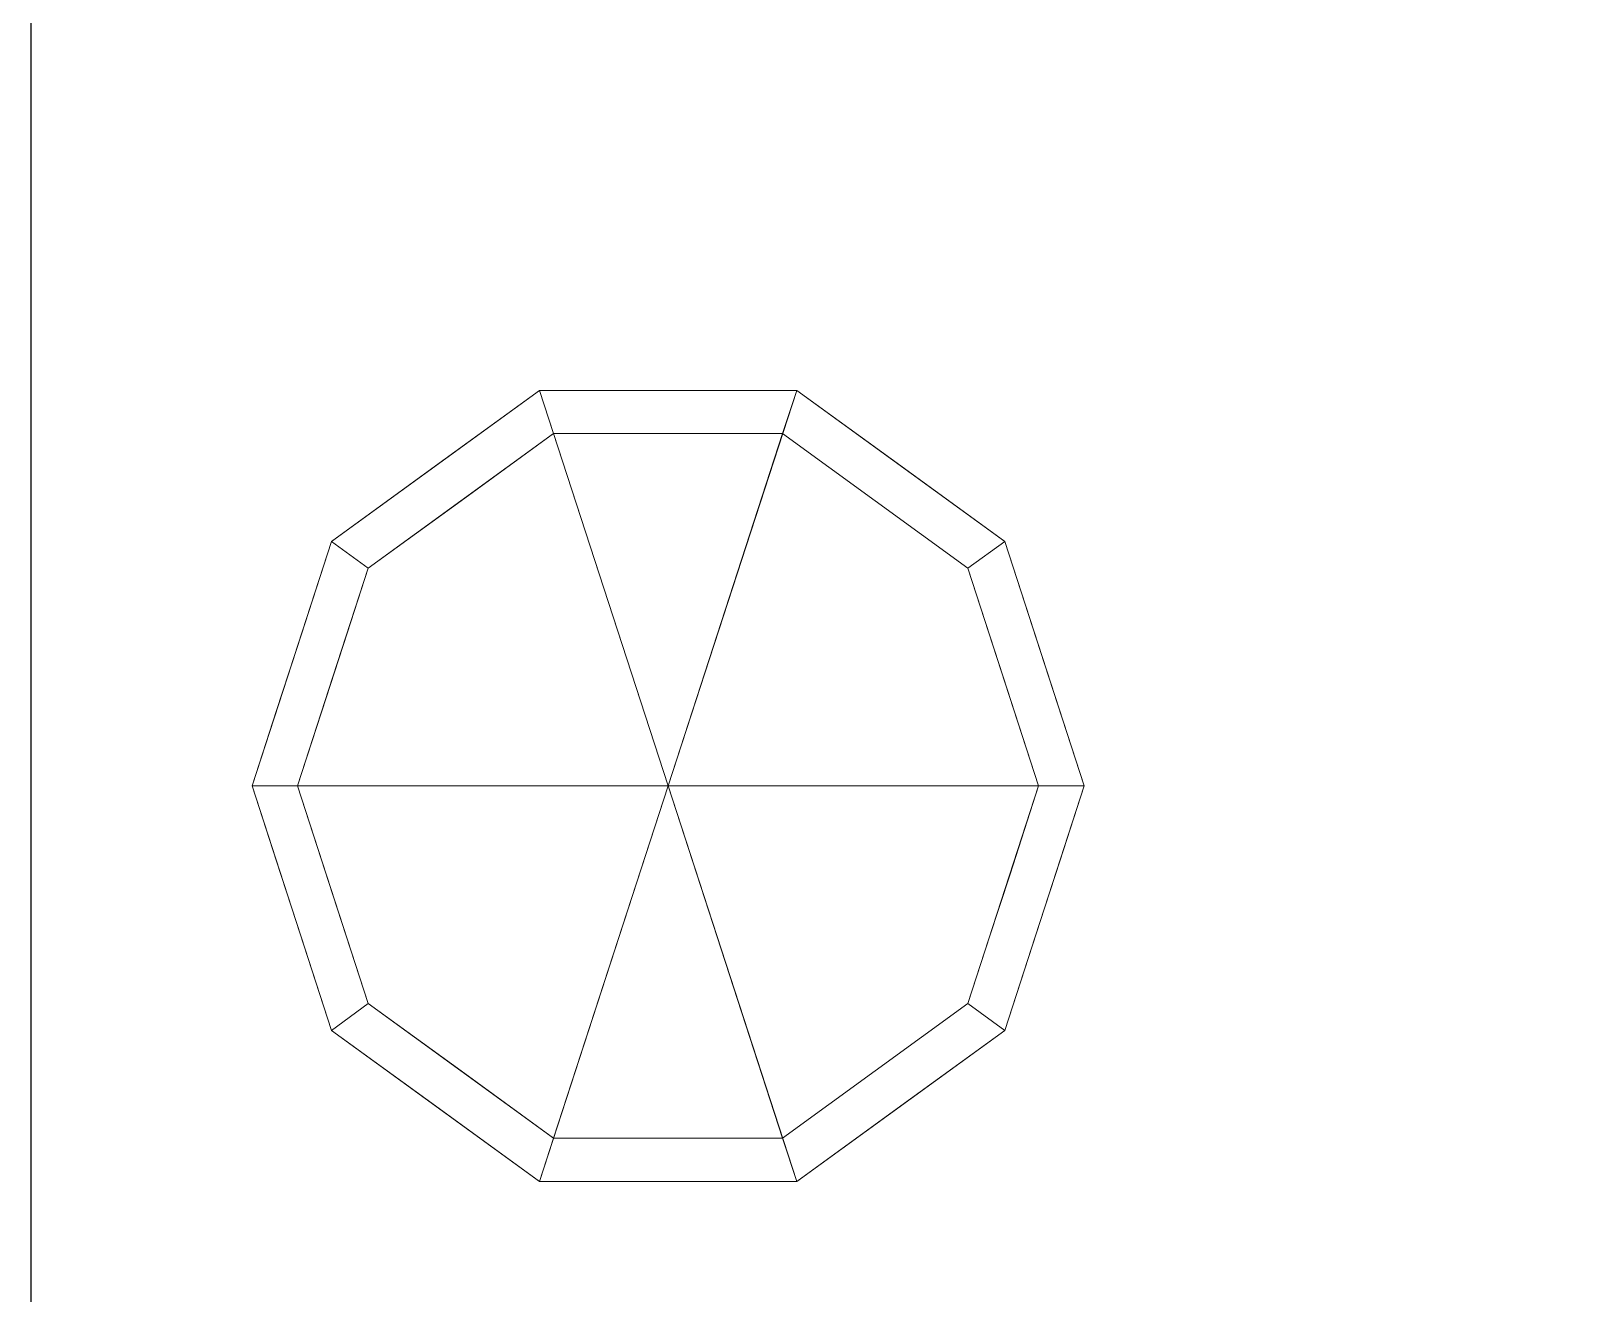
# Model space of a CAD drawing. Extents: x -1 to 863, y -1453 to 11.
# Drawn here: x 50 to 169.5, y -679.1 to -581.9 of the extents above; entities that cross this region are included whole.
import ezdxf

# ---------------------------------------------------------------- set-up
doc = ezdxf.new("R2010")
doc.units = 0
doc.layers.add('IQ_200_2D', color=1, linetype='Continuous')
doc.layers.add('IQ_200_3D', color=1, linetype='Continuous')

msp = doc.modelspace()

# ---------------------------------------------------------------- linework, layer by layer
at = {"layer": 'IQ_200_2D', "transparency": 33554687}
msp.add_line((50, -760), (50, 0), dxfattribs=at)

# ---------------------------------------------------------------- meshes
at = {"layer": 'IQ_200_3D', "lineweight": 9, "transparency": 33554687}
mesh = msp.add_polyface(dxfattribs=at)
corners = [(812, -760, 1604), (50, -760, 1604), (50, 0, 1604), (812, 0, 1604)]
mesh.append_faces([[corners[k] for k in face] for face in [(0, 1, 2, 3)]])
mesh = msp.add_polyface(dxfattribs=at)
corners = [(50, 0, 1644), (50, -760, 1644), (812, -760, 1644), (812, 0, 1644)]
mesh.append_faces([[corners[k] for k in face] for face in [(0, 1, 2, 3)]])
mesh = msp.add_polyface(dxfattribs=at)
corners = [(50, 0, 1644), (50, 0, 1604), (50, -760, 1604), (50, -760, 1644)]
mesh.append_faces([[corners[k] for k in face] for face in [(0, 1, 2, 3)]])
mesh = msp.add_polyface(dxfattribs=at)
corners = [(812, -695, 153), (50, -695, 153), (50, -52, 153), (812, -52, 153)]
mesh.append_faces([[corners[k] for k in face] for face in [(0, 1, 2, 3)]])
mesh = msp.add_polyface(dxfattribs=at)
corners = [(50, -52, 1604), (50, -695, 1604), (812, -695, 1604), (812, -52, 1604)]
mesh.append_faces([[corners[k] for k in face] for face in [(0, 1, 2, 3)]])
mesh = msp.add_polyface(dxfattribs=at)
corners = [(50, -695, 153), (50, -695, 1604), (50, -52, 1604), (50, -52, 153)]
mesh.append_faces([[corners[k] for k in face] for face in [(0, 1, 2, 3)]])
mesh = msp.add_polyface(dxfattribs=at)
corners = [(99, -640, 153), (131, -640, 153), (124.89, -621.19, 153), (108.89, -609.57, 153), (89.11, -609.57, 153), (73.11, -621.19, 153), (67, -640, 153)]
mesh.append_faces([[corners[k] for k in face] for face in [(0, 4, 5, 6)]], dxfattribs={"vtx0": -1})
mesh.append_faces([[corners[k] for k in face] for face in [(0, 3, 4)]], dxfattribs={"vtx0": -1, "vtx2": -1})
mesh.append_faces([[corners[k] for k in face] for face in [(0, 1, 2, 3)]], dxfattribs={"vtx3": -1})
mesh = msp.add_polyface(dxfattribs=at)
corners = [(67, -640, 153), (73.11, -621.19, 153), (89.11, -609.57, 153), (108.89, -609.57, 153), (124.89, -621.19, 153), (131, -640, 153), (131, -640, 64), (124.89, -621.19, 64), (108.89, -609.57, 64), (89.11, -609.57, 64), (73.11, -621.19, 64), (67, -640, 64), (116.89, -615.38, 153), (116.89, -615.38, 64), (127.94, -630.6, 153), (127.94, -630.6, 64), (99, -609.57, 153), (99, -609.57, 64), (81.11, -615.38, 64), (81.11, -615.38, 153), (70.77, -628.4, 64), (70.06, -630.6, 153), (68.88, -634.2, 64)]
mesh.append_faces([[corners[k] for k in face] for face in [(15, 14, 5, 6)]], dxfattribs={"vtx0": -1})
mesh.append_faces([[corners[k] for k in face] for face in [(1, 20, 21), (21, 22, 0), (20, 1, 10)]], dxfattribs={"vtx0": -1, "vtx1": -1})
mesh.append_faces([[corners[k] for k in face] for face in [(14, 15, 7, 4), (21, 20, 22)]], dxfattribs={"vtx0": -1, "vtx2": -1})
mesh.append_faces([[corners[k] for k in face] for face in [(3, 12, 13, 8), (7, 13, 12, 4), (18, 10, 1, 19), (17, 9, 2, 16), (9, 18, 19, 2), (16, 3, 8, 17)]], dxfattribs={"vtx1": -1, "vtx3": -1})
mesh.append_faces([[corners[k] for k in face] for face in [(22, 11, 0)]], dxfattribs={"vtx2": -1})
mesh = msp.add_polyface(dxfattribs=at)
corners = [(67, -640, 64), (73.11, -621.19, 64), (89.11, -609.57, 64), (108.89, -609.57, 64), (124.89, -621.19, 64), (131, -640, 64), (127.5, -640, 64), (122.06, -623.25, 64), (107.81, -612.89, 64), (90.19, -612.89, 64), (75.94, -623.25, 64), (70.5, -640, 64)]
mesh.append_faces([[corners[k] for k in face] for face in [(10, 1, 2, 9)]], dxfattribs={"vtx0": -1, "vtx2": -1})
mesh.append_faces([[corners[k] for k in face] for face in [(6, 7, 4, 5)]], dxfattribs={"vtx1": -1})
mesh.append_faces([[corners[k] for k in face] for face in [(8, 9, 2, 3), (7, 8, 3, 4)]], dxfattribs={"vtx1": -1, "vtx3": -1})
mesh.append_faces([[corners[k] for k in face] for face in [(11, 0, 1, 10)]], dxfattribs={"vtx2": -1})
mesh = msp.add_polyface(dxfattribs=at)
corners = [(70.5, -640, 64), (75.94, -623.25, 64), (90.19, -612.89, 64), (107.81, -612.89, 64), (122.06, -623.25, 64), (127.5, -640, 64), (127.5, -640, 0), (122.06, -623.25, 0), (107.81, -612.89, 0), (90.19, -612.89, 0), (75.94, -623.25, 0), (70.5, -640, 0), (114.93, -618.07, 64), (114.93, -618.07, 0), (124.78, -631.62, 64), (124.78, -631.62, 0), (99, -612.89, 64), (99, -612.89, 0), (83.07, -618.07, 0), (83.07, -618.07, 64), (72.7, -633.22, 0), (73.22, -631.62, 64), (74.32, -628.24, 0)]
mesh.append_faces([[corners[k] for k in face] for face in [(1, 22, 21), (22, 1, 10)]], dxfattribs={"vtx0": -1, "vtx1": -1})
mesh.append_faces([[corners[k] for k in face] for face in [(7, 4, 14, 15), (20, 0, 21)]], dxfattribs={"vtx0": -1, "vtx2": -1})
mesh.append_faces([[corners[k] for k in face] for face in [(22, 20, 21)]], dxfattribs={"vtx1": -1, "vtx2": -1})
mesh.append_faces([[corners[k] for k in face] for face in [(12, 4, 7, 13), (13, 8, 3, 12), (16, 3, 8, 17), (17, 9, 2, 16), (18, 10, 1, 19), (19, 2, 9, 18)]], dxfattribs={"vtx1": -1, "vtx3": -1})
mesh.append_faces([[corners[k] for k in face] for face in [(5, 6, 15, 14), (20, 11, 0)]], dxfattribs={"vtx2": -1})
mesh = msp.add_polyface(dxfattribs=at)
corners = [(70.5, -640, 0), (75.94, -623.25, 0), (90.19, -612.89, 0), (107.81, -612.89, 0), (122.06, -623.25, 0), (127.5, -640, 0), (99, -640, 0)]
mesh.append_faces([[corners[k] for k in face] for face in [(1, 2, 6, 0)]], dxfattribs={"vtx1": -1})
mesh.append_faces([[corners[k] for k in face] for face in [(2, 3, 6)]], dxfattribs={"vtx1": -1, "vtx2": -1})
mesh.append_faces([[corners[k] for k in face] for face in [(4, 5, 6, 3)]], dxfattribs={"vtx2": -1})
mesh = msp.add_polyface(dxfattribs=at)
corners = [(99, -640, 153), (67, -640, 153), (73.11, -658.81, 153), (89.11, -670.43, 153), (108.89, -670.43, 153), (124.89, -658.81, 153), (131, -640, 153)]
mesh.append_faces([[corners[k] for k in face] for face in [(0, 4, 5, 6)]], dxfattribs={"vtx0": -1})
mesh.append_faces([[corners[k] for k in face] for face in [(4, 0, 3)]], dxfattribs={"vtx0": -1, "vtx1": -1})
mesh.append_faces([[corners[k] for k in face] for face in [(0, 1, 2, 3)]], dxfattribs={"vtx3": -1})
mesh = msp.add_polyface(dxfattribs=at)
corners = [(131, -640, 153), (124.89, -658.81, 153), (108.89, -670.43, 153), (89.11, -670.43, 153), (73.11, -658.81, 153), (67, -640, 153), (67, -640, 64), (73.11, -658.81, 64), (89.11, -670.43, 64), (108.89, -670.43, 64), (124.89, -658.81, 64), (131, -640, 64), (70.77, -651.6, 153), (70.06, -649.4, 64), (81.11, -664.62, 64), (81.11, -664.62, 153), (99, -670.43, 153), (99, -670.43, 64), (116.89, -664.62, 64), (116.89, -664.62, 153), (127.23, -651.6, 64), (127.94, -649.4, 153), (68.88, -645.8, 153), (129.12, -645.8, 64)]
mesh.append_faces([[corners[k] for k in face] for face in [(7, 12, 13), (21, 23, 0), (1, 20, 21), (20, 1, 10)]], dxfattribs={"vtx0": -1, "vtx1": -1})
mesh.append_faces([[corners[k] for k in face] for face in [(13, 12, 22), (7, 4, 12), (21, 20, 23)]], dxfattribs={"vtx0": -1, "vtx2": -1})
mesh.append_faces([[corners[k] for k in face] for face in [(6, 13, 22)]], dxfattribs={"vtx1": -1, "vtx2": -1})
mesh.append_faces([[corners[k] for k in face] for face in [(15, 4, 7, 14), (3, 15, 14, 8), (17, 9, 2, 16), (19, 2, 9, 18), (18, 10, 1, 19), (16, 3, 8, 17)]], dxfattribs={"vtx1": -1, "vtx3": -1})
mesh.append_faces([[corners[k] for k in face] for face in [(22, 5, 6), (23, 11, 0)]], dxfattribs={"vtx2": -1})
mesh = msp.add_polyface(dxfattribs=at)
corners = [(131, -640, 64), (124.89, -658.81, 64), (108.89, -670.43, 64), (89.11, -670.43, 64), (73.11, -658.81, 64), (67, -640, 64), (70.5, -640, 64), (75.94, -656.75, 64), (90.19, -667.11, 64), (107.81, -667.11, 64), (122.06, -656.75, 64), (127.5, -640, 64)]
mesh.append_faces([[corners[k] for k in face] for face in [(1, 10, 11, 0)]], dxfattribs={"vtx0": -1})
mesh.append_faces([[corners[k] for k in face] for face in [(3, 8, 9, 2), (2, 9, 10, 1)]], dxfattribs={"vtx0": -1, "vtx2": -1})
mesh.append_faces([[corners[k] for k in face] for face in [(3, 4, 7, 8)]], dxfattribs={"vtx1": -1, "vtx3": -1})
mesh.append_faces([[corners[k] for k in face] for face in [(4, 5, 6, 7)]], dxfattribs={"vtx3": -1})
mesh = msp.add_polyface(dxfattribs=at)
corners = [(127.5, -640, 64), (122.06, -656.75, 64), (107.81, -667.11, 64), (90.19, -667.11, 64), (75.94, -656.75, 64), (70.5, -640, 64), (70.5, -640, 0), (75.94, -656.75, 0), (90.19, -667.11, 0), (107.81, -667.11, 0), (122.06, -656.75, 0), (127.5, -640, 0), (72.7, -646.78, 64), (73.22, -648.38, 0), (83.07, -661.93, 0), (83.07, -661.93, 64), (99, -667.11, 64), (99, -667.11, 0), (114.93, -661.93, 0), (114.93, -661.93, 64), (125.3, -646.78, 0), (124.78, -648.38, 64), (74.32, -651.76, 64), (123.68, -651.76, 0)]
mesh.append_faces([[corners[k] for k in face] for face in [(6, 12, 5)]], dxfattribs={"vtx0": -1})
mesh.append_faces([[corners[k] for k in face] for face in [(23, 1, 10), (22, 7, 4), (7, 22, 13), (1, 23, 21)]], dxfattribs={"vtx0": -1, "vtx1": -1})
mesh.append_faces([[corners[k] for k in face] for face in [(12, 6, 13), (20, 0, 21)]], dxfattribs={"vtx0": -1, "vtx2": -1})
mesh.append_faces([[corners[k] for k in face] for face in [(22, 12, 13), (23, 20, 21)]], dxfattribs={"vtx1": -1, "vtx2": -1})
mesh.append_faces([[corners[k] for k in face] for face in [(15, 4, 7, 14), (3, 15, 14, 8), (17, 9, 2, 16), (19, 2, 9, 18), (18, 10, 1, 19), (16, 3, 8, 17)]], dxfattribs={"vtx1": -1, "vtx3": -1})
mesh.append_faces([[corners[k] for k in face] for face in [(20, 11, 0)]], dxfattribs={"vtx2": -1})
mesh = msp.add_polyface(dxfattribs=at)
corners = [(127.5, -640, 0), (122.06, -656.75, 0), (107.81, -667.11, 0), (90.19, -667.11, 0), (75.94, -656.75, 0), (70.5, -640, 0), (99, -640, 0)]
mesh.append_faces([[corners[k] for k in face] for face in [(3, 6, 2)]], dxfattribs={"vtx0": -1, "vtx1": -1})
mesh.append_faces([[corners[k] for k in face] for face in [(1, 2, 6, 0)]], dxfattribs={"vtx1": -1})
mesh.append_faces([[corners[k] for k in face] for face in [(4, 5, 6, 3)]], dxfattribs={"vtx2": -1})

doc.saveas('drawing.dxf')
